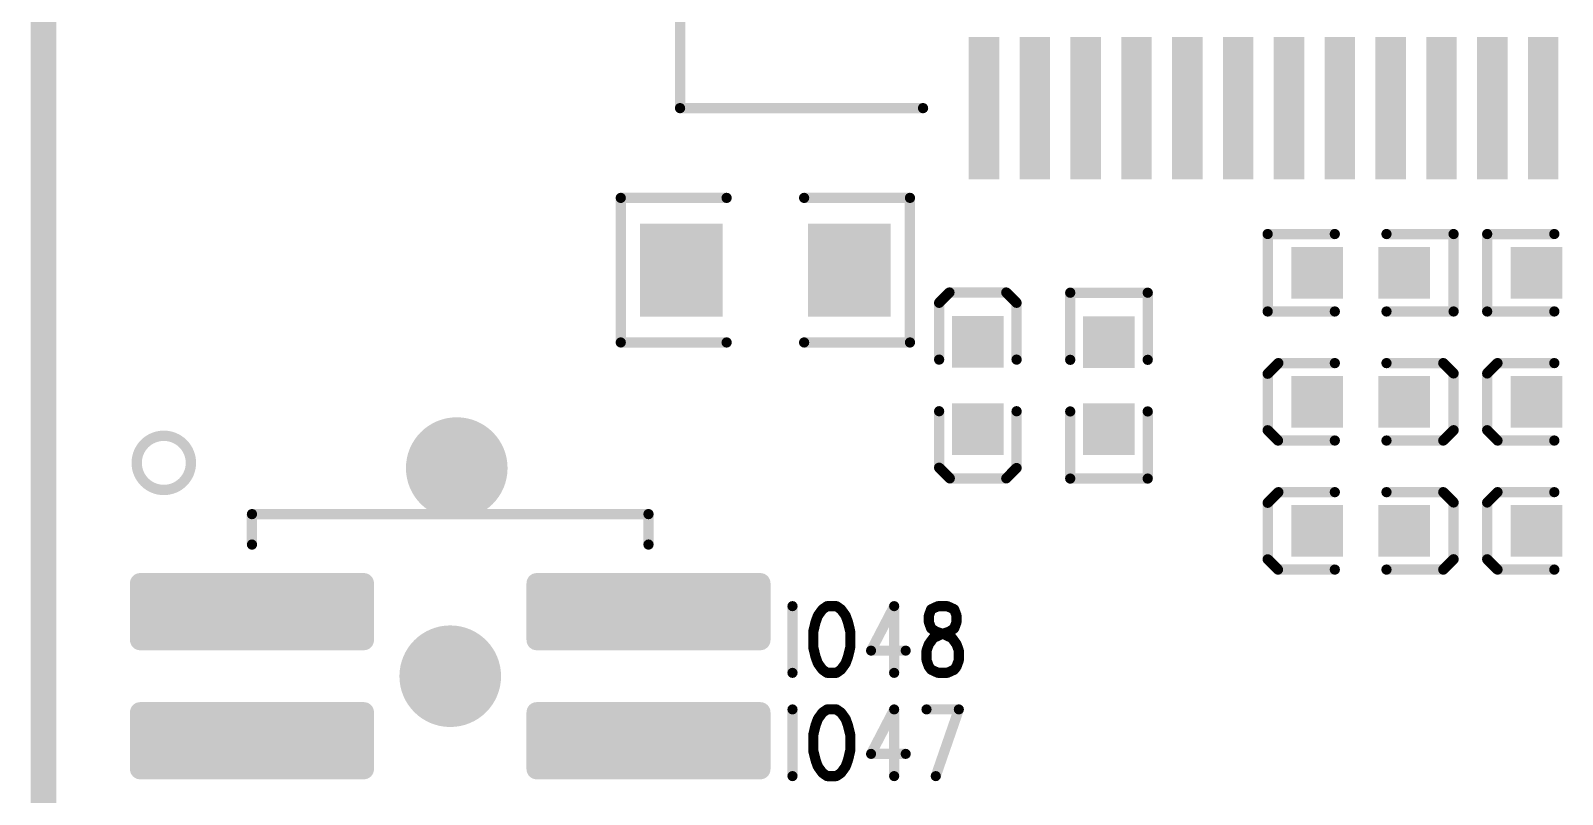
# Model space of a CAD drawing. Header units: millimetres. Extents: x 19.68 to 21.81, y 15.74 to 18.76.
# Drawn here: x 19.68 to 20.273, y 16.671 to 16.967 of the extents above; entities that cross this region are included whole.
import ezdxf

# ---------------------------------------------------------------- set-up
doc = ezdxf.new("R2010")
doc.units = ezdxf.units.MM
doc.header["$MEASUREMENT"] = 0
doc.layers.get('0').update_dxf_attribs({"linetype": 'CONTINUOUS', "lineweight": 0})
doc.layers.add('01_TOP_PHO', color=90, linetype='CONTINUOUS', lineweight=0)

# ---------------------------------------------------------------- blocks, each defined once
blk = doc.blocks.new('SQUARE_4')
blk.add_solid([(0.01, 0.01), (0.01, -0.01), (-0.01, 0.01), (-0.01, -0.01)])
blk = doc.blocks.new('RECTANGLE_6')
blk.add_solid([(0.016, 0.018), (0.016, -0.018), (-0.016, 0.018), (-0.016, -0.018)])
blk = doc.blocks.new('ROUND_7')
h = blk.add_hatch(color=256)
edge = h.paths.add_edge_path(flags=0)
edge.add_arc((0, 0), 0.01968, 0, 360)
blk = doc.blocks.new('RECTANGLE_24')
blk.add_solid([(0.0059, 0.02756), (0.0059, -0.02756), (-0.00591, 0.02756), (-0.00591, -0.02756)])
blk = doc.blocks.new('ROUND_8')
h = blk.add_hatch(color=256)
edge = h.paths.add_edge_path(flags=0)
edge.add_arc((0, 0), 0.00393, 0, 360)
blk = doc.blocks.new('ROUND_10')
h = blk.add_hatch(color=256)
edge = h.paths.add_edge_path(flags=0)
edge.add_arc((0, 0), 0.00197, 0, 360)
blk = doc.blocks.new('ROUND_11')
h = blk.add_hatch(color=256)
edge = h.paths.add_edge_path(flags=0)
edge.add_arc((0, 0), 0.002, 0, 360)

msp = doc.modelspace()

# ---------------------------------------------------------------- linework, layer by layer
at = {"layer": '01_TOP_PHO', "lineweight": 211}
for points, const_width in [([(19.68504, 15.79803), (19.68504, 18.75003)], 0.01), ([(19.68504, 18.1063), (19.68504, 15.75197)], 0.004), ([(19.9315, 16.93681), (19.9315, 17.11398)], 0.004), ([(20.02559, 16.93681), (19.9315, 16.93681)], 0.004), ([(19.90854, 16.84603), (19.90854, 16.90203)], 0.004), ([(19.90854, 16.90203), (19.94954, 16.90203)], 0.004), ([(20.02054, 16.90203), (19.97954, 16.90203)], 0.004), ([(20.02054, 16.84603), (20.02054, 16.90203)], 0.004), ([(20.18504, 16.88803), (20.15904, 16.88803)], 0.004), ([(20.15904, 16.88803), (20.15904, 16.85803)], 0.004), ([(20.20504, 16.88803), (20.23104, 16.88803)], 0.004), ([(20.23104, 16.88803), (20.23104, 16.85803)], 0.004), ([(20.24404, 16.85803), (20.24404, 16.88803)], 0.004), ([(20.24404, 16.88803), (20.27004, 16.88803)], 0.004), ([(20.03582, 16.86538), (20.03182, 16.86138)], 0.004), ([(20.03182, 16.86138), (20.03182, 16.83938)], 0.004), ([(20.05782, 16.86538), (20.03582, 16.86538)], 0.004), ([(20.06182, 16.86138), (20.05782, 16.86538)], 0.004), ([(20.06182, 16.83938), (20.06182, 16.86138)], 0.004), ([(20.08259, 16.8393), (20.08259, 16.8653)], 0.004), ([(20.08259, 16.8653), (20.11259, 16.8653)], 0.004), ([(20.11259, 16.8653), (20.11259, 16.8393)], 0.004), ([(20.15904, 16.85803), (20.18504, 16.85803)], 0.004), ([(20.23104, 16.85803), (20.20504, 16.85803)], 0.004), ([(20.27004, 16.85803), (20.24404, 16.85803)], 0.004), ([(19.94954, 16.84603), (19.90854, 16.84603)], 0.004), ([(19.97954, 16.84603), (20.02054, 16.84603)], 0.004), ([(20.15904, 16.8339), (20.16317, 16.83803)], 0.004), ([(20.16317, 16.83803), (20.18504, 16.83803)], 0.004), ([(20.22704, 16.83803), (20.20504, 16.83803)], 0.004), ([(20.23104, 16.83403), (20.22704, 16.83803)], 0.004), ([(20.24804, 16.83803), (20.24404, 16.83403)], 0.004), ([(20.27004, 16.83803), (20.24804, 16.83803)], 0.004), ([(20.15904, 16.81202), (20.15904, 16.8339)], 0.004), ([(20.23104, 16.81203), (20.23104, 16.83403)], 0.004), ([(20.24404, 16.83403), (20.24404, 16.81203)], 0.004), ([(20.03182, 16.79751), (20.03182, 16.81938)], 0.004), ([(20.06182, 16.81938), (20.06182, 16.79738)], 0.004), ([(20.08259, 16.8193), (20.08259, 16.7933)], 0.004), ([(20.11259, 16.7933), (20.11259, 16.8193)], 0.004), ([(20.16304, 16.80803), (20.15904, 16.81202)], 0.004), ([(20.18504, 16.80803), (20.16304, 16.80803)], 0.004), ([(20.20504, 16.80803), (20.22704, 16.80803)], 0.004), ([(20.22704, 16.80803), (20.23104, 16.81203)], 0.004), ([(20.24404, 16.81203), (20.24804, 16.80803)], 0.004), ([(20.24804, 16.80803), (20.27004, 16.80803)], 0.004), ([(20.03595, 16.79338), (20.03182, 16.79751)], 0.004), ([(20.06182, 16.79738), (20.05783, 16.79338)], 0.004), ([(20.05783, 16.79338), (20.03595, 16.79338)], 0.004), ([(20.08259, 16.7933), (20.11259, 16.7933)], 0.004), ([(20.15904, 16.7839), (20.16317, 16.78803)], 0.004), ([(20.15904, 16.76202), (20.15904, 16.7839)], 0.004), ([(20.16317, 16.78803), (20.18504, 16.78803)], 0.004), ([(20.22704, 16.78803), (20.20504, 16.78803)], 0.004), ([(20.23104, 16.78403), (20.22704, 16.78803)], 0.004), ([(20.23104, 16.76203), (20.23104, 16.78403)], 0.004), ([(20.24804, 16.78803), (20.24404, 16.78403)], 0.004), ([(20.24404, 16.78403), (20.24404, 16.76203)], 0.004), ([(20.27004, 16.78803), (20.24804, 16.78803)], 0.004), ([(19.91929, 16.77953), (19.76575, 16.77953)], 0.004), ([(19.76575, 16.77953), (19.76575, 16.76772)], 0.004), ([(19.91929, 16.76772), (19.91929, 16.77953)], 0.004), ([(20.16304, 16.75803), (20.15904, 16.76202)], 0.004), ([(20.22704, 16.75803), (20.23104, 16.76203)], 0.004), ([(20.24404, 16.76203), (20.24804, 16.75803)], 0.004), ([(19.72244, 16.73071), (19.72244, 16.75276)], 0.00787), ([(19.72244, 16.75276), (19.80906, 16.75276)], 0.00787), ([(19.72441, 16.73071), (19.72441, 16.75276)], 0.00787), ([(19.73228, 16.73071), (19.73228, 16.75276)], 0.00787), ([(19.74016, 16.73071), (19.74016, 16.75276)], 0.00787), ([(19.74803, 16.73071), (19.74803, 16.75276)], 0.00787), ([(19.75591, 16.73071), (19.75591, 16.75276)], 0.00787), ([(19.76378, 16.73071), (19.76378, 16.75276)], 0.00787), ([(19.77165, 16.73071), (19.77165, 16.75276)], 0.00787), ([(19.77953, 16.73071), (19.77953, 16.75276)], 0.00787), ([(19.7874, 16.73071), (19.7874, 16.75276)], 0.00787), ([(19.79528, 16.73071), (19.79528, 16.75276)], 0.00787), ([(19.80315, 16.73071), (19.80315, 16.75276)], 0.00787), ([(19.80906, 16.75276), (19.80906, 16.73071)], 0.00787), ([(19.87598, 16.73071), (19.87598, 16.75276)], 0.00787), ([(19.87598, 16.75276), (19.9626, 16.75276)], 0.00787), ([(19.88189, 16.73071), (19.88189, 16.75276)], 0.00787), ([(19.88976, 16.73071), (19.88976, 16.75276)], 0.00787), ([(19.89764, 16.73071), (19.89764, 16.75276)], 0.00787), ([(19.90551, 16.73071), (19.90551, 16.75276)], 0.00787), ([(19.91339, 16.73071), (19.91339, 16.75276)], 0.00787), ([(19.92126, 16.73071), (19.92126, 16.75276)], 0.00787), ([(19.92913, 16.73071), (19.92913, 16.75276)], 0.00787), ([(19.93701, 16.73071), (19.93701, 16.75276)], 0.00787), ([(19.94488, 16.73071), (19.94488, 16.75276)], 0.00787), ([(19.95276, 16.73071), (19.95276, 16.75276)], 0.00787), ([(19.96063, 16.73071), (19.96063, 16.75276)], 0.00787), ([(19.9626, 16.75276), (19.9626, 16.73071)], 0.00787), ([(20.18504, 16.75803), (20.16304, 16.75803)], 0.004), ([(20.20504, 16.75803), (20.22704, 16.75803)], 0.004), ([(20.24804, 16.75803), (20.27004, 16.75803)], 0.004), ([(19.72244, 16.74803), (19.80906, 16.74803)], 0.00787), ([(19.87598, 16.74803), (19.9626, 16.74803)], 0.00787), ([(19.72244, 16.74016), (19.80906, 16.74016)], 0.00787), ([(19.87598, 16.74016), (19.9626, 16.74016)], 0.00787), ([(19.97504, 16.74387), (19.97504, 16.71803)], 0.00394), ([(19.98667, 16.74264), (19.98488, 16.74018)], 0.00394), ([(19.98846, 16.74387), (19.98667, 16.74264)], 0.00394), ([(19.99204, 16.74387), (19.98846, 16.74387)], 0.00394), ([(19.99383, 16.74264), (19.99204, 16.74387)], 0.00394), ([(19.99562, 16.74018), (19.99383, 16.74264)], 0.00394), ([(20.01441, 16.74387), (20.00546, 16.72664)], 0.00394), ([(20.01441, 16.74387), (20.01441, 16.71803)], 0.00394), ([(20.02873, 16.74264), (20.02783, 16.74018)], 0.00394), ([(20.03141, 16.74387), (20.02873, 16.74264)], 0.00394), ([(20.03499, 16.74387), (20.03141, 16.74387)], 0.00394), ([(20.03767, 16.74264), (20.03499, 16.74387)], 0.00394), ([(20.03857, 16.74018), (20.03767, 16.74264)], 0.00394), ([(19.98399, 16.73772), (19.98309, 16.73403)], 0.00394), ([(19.98488, 16.74018), (19.98399, 16.73772)], 0.00394), ([(19.99651, 16.73772), (19.99562, 16.74018)], 0.00394), ([(19.99741, 16.73403), (19.99651, 16.73772)], 0.00394), ([(20.02783, 16.74018), (20.02783, 16.73772)], 0.00394), ([(20.02783, 16.73772), (20.02873, 16.73526)], 0.00394), ([(20.03767, 16.73526), (20.03857, 16.73772)], 0.00394), ([(20.03857, 16.73772), (20.03857, 16.74018)], 0.00394), ([(19.72244, 16.73228), (19.80906, 16.73228)], 0.00787), ([(19.80906, 16.73071), (19.72244, 16.73071)], 0.00787), ([(19.87598, 16.73228), (19.9626, 16.73228)], 0.00787), ([(19.9626, 16.73071), (19.87598, 16.73071)], 0.00787), ([(19.98309, 16.73403), (19.98309, 16.72787)], 0.00394), ([(19.99741, 16.72787), (19.99741, 16.73403)], 0.00394), ([(20.02783, 16.7291), (20.02962, 16.73156)], 0.00394), ([(20.02873, 16.73526), (20.03052, 16.73403)], 0.00394), ([(20.02962, 16.73156), (20.0323, 16.7328)], 0.00394), ([(20.03052, 16.73403), (20.03409, 16.7328)], 0.00394), ([(20.0323, 16.7328), (20.03588, 16.73403)], 0.00394), ([(20.03409, 16.7328), (20.03678, 16.73156)], 0.00394), ([(20.03588, 16.73403), (20.03767, 16.73526)], 0.00394), ([(20.03678, 16.73156), (20.03857, 16.7291)], 0.00394), ([(19.98309, 16.72787), (19.98399, 16.72418)], 0.00394), ([(19.98399, 16.72418), (19.98488, 16.72172)], 0.00394), ([(19.99562, 16.72172), (19.99651, 16.72418)], 0.00394), ([(19.99651, 16.72418), (19.99741, 16.72787)], 0.00394), ([(20.00546, 16.72664), (20.01888, 16.72664)], 0.00394), ([(20.02694, 16.72664), (20.02783, 16.7291)], 0.00394), ([(20.02694, 16.72295), (20.02694, 16.72664)], 0.00394), ([(20.03857, 16.7291), (20.03946, 16.72664)], 0.00394), ([(20.03946, 16.72664), (20.03946, 16.72295)], 0.00394), ([(19.98488, 16.72172), (19.98667, 16.71926)], 0.00394), ([(19.98667, 16.71926), (19.98846, 16.71803)], 0.00394), ([(19.98846, 16.71803), (19.99204, 16.71803)], 0.00394), ([(19.99204, 16.71803), (19.99383, 16.71926)], 0.00394), ([(19.99383, 16.71926), (19.99562, 16.72172)], 0.00394), ([(20.02783, 16.72049), (20.02694, 16.72295)], 0.00394), ([(20.02873, 16.71926), (20.02783, 16.72049)], 0.00394), ([(20.03141, 16.71803), (20.02873, 16.71926)], 0.00394), ([(20.03499, 16.71803), (20.03141, 16.71803)], 0.00394), ([(20.03767, 16.71926), (20.03499, 16.71803)], 0.00394), ([(20.03857, 16.72049), (20.03767, 16.71926)], 0.00394), ([(20.03946, 16.72295), (20.03857, 16.72049)], 0.00394), ([(19.72244, 16.68071), (19.72244, 16.70276)], 0.00787), ([(19.72244, 16.70276), (19.80906, 16.70276)], 0.00787), ([(19.72244, 16.70079), (19.80906, 16.70079)], 0.00787), ([(19.72441, 16.68071), (19.72441, 16.70276)], 0.00787), ([(19.73228, 16.68071), (19.73228, 16.70276)], 0.00787), ([(19.74016, 16.68071), (19.74016, 16.70276)], 0.00787), ([(19.74803, 16.68071), (19.74803, 16.70276)], 0.00787), ([(19.75591, 16.68071), (19.75591, 16.70276)], 0.00787), ([(19.76378, 16.68071), (19.76378, 16.70276)], 0.00787), ([(19.77165, 16.68071), (19.77165, 16.70276)], 0.00787), ([(19.77953, 16.68071), (19.77953, 16.70276)], 0.00787), ([(19.7874, 16.68071), (19.7874, 16.70276)], 0.00787), ([(19.79528, 16.68071), (19.79528, 16.70276)], 0.00787), ([(19.80315, 16.68071), (19.80315, 16.70276)], 0.00787), ([(19.80906, 16.70276), (19.80906, 16.68071)], 0.00787), ([(19.87598, 16.68071), (19.87598, 16.70276)], 0.00787), ([(19.87598, 16.70276), (19.9626, 16.70276)], 0.00787), ([(19.87598, 16.70079), (19.9626, 16.70079)], 0.00787), ([(19.88189, 16.68071), (19.88189, 16.70276)], 0.00787), ([(19.88976, 16.68071), (19.88976, 16.70276)], 0.00787), ([(19.89764, 16.68071), (19.89764, 16.70276)], 0.00787), ([(19.90551, 16.68071), (19.90551, 16.70276)], 0.00787), ([(19.91339, 16.68071), (19.91339, 16.70276)], 0.00787), ([(19.92126, 16.68071), (19.92126, 16.70276)], 0.00787), ([(19.92913, 16.68071), (19.92913, 16.70276)], 0.00787), ([(19.93701, 16.68071), (19.93701, 16.70276)], 0.00787), ([(19.94488, 16.68071), (19.94488, 16.70276)], 0.00787), ([(19.95276, 16.68071), (19.95276, 16.70276)], 0.00787), ([(19.96063, 16.68071), (19.96063, 16.70276)], 0.00787), ([(19.9626, 16.70276), (19.9626, 16.68071)], 0.00787), ([(19.97504, 16.70387), (19.97504, 16.67803)], 0.00394), ([(19.98488, 16.70018), (19.98399, 16.69772)], 0.00394), ([(19.98667, 16.70264), (19.98488, 16.70018)], 0.00394), ([(19.98846, 16.70387), (19.98667, 16.70264)], 0.00394), ([(19.99204, 16.70387), (19.98846, 16.70387)], 0.00394), ([(19.99383, 16.70264), (19.99204, 16.70387)], 0.00394), ([(19.99562, 16.70018), (19.99383, 16.70264)], 0.00394), ([(19.99651, 16.69772), (19.99562, 16.70018)], 0.00394), ([(20.01441, 16.70387), (20.00546, 16.68664)], 0.00394), ([(20.01441, 16.70387), (20.01441, 16.67803)], 0.00394), ([(20.02694, 16.70387), (20.03946, 16.70387)], 0.00394), ([(20.03946, 16.70387), (20.03052, 16.67803)], 0.00394), ([(19.72244, 16.69291), (19.80906, 16.69291)], 0.00787), ([(19.87598, 16.69291), (19.9626, 16.69291)], 0.00787), ([(19.98399, 16.69772), (19.98309, 16.69403)], 0.00394), ([(19.99741, 16.69403), (19.99651, 16.69772)], 0.00394), ([(19.98309, 16.69403), (19.98309, 16.68787)], 0.00394), ([(19.99741, 16.68787), (19.99741, 16.69403)], 0.00394), ([(19.72244, 16.68504), (19.80906, 16.68504)], 0.00787), ([(19.80906, 16.68071), (19.72244, 16.68071)], 0.00787), ([(19.87598, 16.68504), (19.9626, 16.68504)], 0.00787), ([(19.9626, 16.68071), (19.87598, 16.68071)], 0.00787), ([(19.98309, 16.68787), (19.98399, 16.68418)], 0.00394), ([(19.98399, 16.68418), (19.98488, 16.68172)], 0.00394), ([(19.99562, 16.68172), (19.99651, 16.68418)], 0.00394), ([(19.99651, 16.68418), (19.99741, 16.68787)], 0.00394), ([(20.00546, 16.68664), (20.01888, 16.68664)], 0.00394), ([(19.98488, 16.68172), (19.98667, 16.67926)], 0.00394), ([(19.98667, 16.67926), (19.98846, 16.67803)], 0.00394), ([(19.98846, 16.67803), (19.99204, 16.67803)], 0.00394), ([(19.99204, 16.67803), (19.99383, 16.67926)], 0.00394), ([(19.99383, 16.67926), (19.99562, 16.68172)], 0.00394)]:
    msp.add_lwpolyline(points, dxfattribs=dict(at, const_width=const_width))
at = {"layer": '01_TOP_PHO', "lineweight": 211, "const_width": 0.004}
msp.add_lwpolyline([(19.72111, 16.79938), (19.72111, 16.79938, 1), (19.74211, 16.79938, 1), (19.72111, 16.79938)], format="xyb", dxfattribs=at)

# ---------------------------------------------------------------- block references
at = {"layer": '01_TOP_PHO'}
for name, p in [('RECTANGLE_24', (20.04921, 16.93681)), ('RECTANGLE_24', (20.0689, 16.93681)), ('RECTANGLE_24', (20.08858, 16.93681)), ('RECTANGLE_24', (20.10827, 16.93681)), ('RECTANGLE_24', (20.12795, 16.93681)), ('RECTANGLE_24', (20.14764, 16.93681)), ('RECTANGLE_24', (20.16732, 16.93681)), ('RECTANGLE_24', (20.18701, 16.93681)), ('RECTANGLE_24', (20.20669, 16.93681)), ('RECTANGLE_24', (20.22638, 16.93681)), ('RECTANGLE_24', (20.24606, 16.93681)), ('RECTANGLE_24', (20.26575, 16.93681)), ('ROUND_11', (19.9315, 16.93681)), ('ROUND_11', (20.02559, 16.93681)), ('ROUND_11', (19.90854, 16.90203)), ('ROUND_11', (19.94954, 16.90203)), ('ROUND_11', (19.97954, 16.90203)), ('ROUND_11', (20.02054, 16.90203)), ('RECTANGLE_6', (19.93204, 16.87403)), ('RECTANGLE_6', (19.99704, 16.87403)), ('ROUND_11', (20.15904, 16.88803)), ('ROUND_11', (20.18504, 16.88803)), ('ROUND_11', (20.20504, 16.88803)), ('ROUND_11', (20.23104, 16.88803)), ('ROUND_11', (20.24404, 16.88803)), ('ROUND_11', (20.27004, 16.88803)), ('SQUARE_4', (20.17815, 16.87303)), ('SQUARE_4', (20.21193, 16.87303)), ('SQUARE_4', (20.26315, 16.87303)), ('ROUND_11', (20.03182, 16.86138)), ('ROUND_11', (20.03582, 16.86538)), ('ROUND_11', (20.05782, 16.86538)), ('ROUND_11', (20.06182, 16.86138)), ('ROUND_11', (20.08259, 16.8653)), ('ROUND_11', (20.11259, 16.8653)), ('SQUARE_4', (20.04682, 16.84627)), ('SQUARE_4', (20.09759, 16.84619)), ('ROUND_11', (20.15904, 16.85803)), ('ROUND_11', (20.18504, 16.85803)), ('ROUND_11', (20.20504, 16.85803)), ('ROUND_11', (20.23104, 16.85803)), ('ROUND_11', (20.24404, 16.85803)), ('ROUND_11', (20.27004, 16.85803)), ('ROUND_11', (19.90854, 16.84603)), ('ROUND_11', (19.94954, 16.84603)), ('ROUND_11', (19.97954, 16.84603)), ('ROUND_11', (20.02054, 16.84603)), ('ROUND_11', (20.03182, 16.83938)), ('ROUND_11', (20.06182, 16.83938)), ('ROUND_11', (20.08259, 16.8393)), ('ROUND_11', (20.11259, 16.8393)), ('ROUND_11', (20.16317, 16.83803)), ('ROUND_11', (20.18504, 16.83803)), ('ROUND_11', (20.20504, 16.83803)), ('ROUND_11', (20.22704, 16.83803)), ('ROUND_11', (20.24804, 16.83803)), ('ROUND_11', (20.27004, 16.83803)), ('ROUND_11', (20.15904, 16.8339)), ('SQUARE_4', (20.17815, 16.82303)), ('SQUARE_4', (20.21193, 16.82303)), ('ROUND_11', (20.23104, 16.83403)), ('ROUND_11', (20.24404, 16.83403)), ('SQUARE_4', (20.26315, 16.82303)), ('ROUND_11', (20.03182, 16.81938)), ('SQUARE_4', (20.04682, 16.81249)), ('ROUND_11', (20.06182, 16.81938)), ('ROUND_11', (20.08259, 16.8193)), ('SQUARE_4', (20.09759, 16.81241)), ('ROUND_11', (20.11259, 16.8193)), ('ROUND_7', (19.84504, 16.79736)), ('ROUND_11', (20.15904, 16.81202)), ('ROUND_11', (20.16304, 16.80803)), ('ROUND_11', (20.18504, 16.80803)), ('ROUND_11', (20.20504, 16.80803)), ('ROUND_11', (20.22704, 16.80803)), ('ROUND_11', (20.23104, 16.81203)), ('ROUND_11', (20.24404, 16.81203)), ('ROUND_11', (20.24804, 16.80803)), ('ROUND_11', (20.27004, 16.80803)), ('ROUND_11', (20.03182, 16.79751)), ('ROUND_11', (20.06182, 16.79738)), ('ROUND_11', (20.03595, 16.79338)), ('ROUND_11', (20.05783, 16.79338)), ('ROUND_11', (20.08259, 16.7933)), ('ROUND_11', (20.11259, 16.7933)), ('ROUND_11', (20.15904, 16.7839)), ('ROUND_11', (20.16317, 16.78803)), ('ROUND_11', (20.18504, 16.78803)), ('ROUND_11', (20.20504, 16.78803)), ('ROUND_11', (20.22704, 16.78803)), ('ROUND_11', (20.23104, 16.78403)), ('ROUND_11', (20.24404, 16.78403)), ('ROUND_11', (20.24804, 16.78803)), ('ROUND_11', (20.27004, 16.78803)), ('ROUND_11', (19.76575, 16.77953)), ('ROUND_11', (19.91929, 16.77953)), ('SQUARE_4', (20.17815, 16.77303)), ('SQUARE_4', (20.21193, 16.77303)), ('SQUARE_4', (20.26315, 16.77303)), ('ROUND_11', (19.76575, 16.76772)), ('ROUND_11', (19.91929, 16.76772)), ('ROUND_11', (20.15904, 16.76202)), ('ROUND_11', (20.23104, 16.76203)), ('ROUND_11', (20.24404, 16.76203)), ('ROUND_8', (19.72244, 16.75276)), ('ROUND_8', (19.72441, 16.75276)), ('ROUND_8', (19.73228, 16.75276)), ('ROUND_8', (19.74016, 16.75276)), ('ROUND_8', (19.74803, 16.75276)), ('ROUND_8', (19.75591, 16.75276)), ('ROUND_8', (19.76378, 16.75276)), ('ROUND_8', (19.77165, 16.75276)), ('ROUND_8', (19.77953, 16.75276)), ('ROUND_8', (19.7874, 16.75276)), ('ROUND_8', (19.79528, 16.75276)), ('ROUND_8', (19.80315, 16.75276)), ('ROUND_8', (19.80906, 16.75276)), ('ROUND_8', (19.87598, 16.75276)), ('ROUND_8', (19.88189, 16.75276)), ('ROUND_8', (19.88976, 16.75276)), ('ROUND_8', (19.89764, 16.75276)), ('ROUND_8', (19.90551, 16.75276)), ('ROUND_8', (19.91339, 16.75276)), ('ROUND_8', (19.92126, 16.75276)), ('ROUND_8', (19.92913, 16.75276)), ('ROUND_8', (19.93701, 16.75276)), ('ROUND_8', (19.94488, 16.75276)), ('ROUND_8', (19.95276, 16.75276)), ('ROUND_8', (19.96063, 16.75276)), ('ROUND_8', (19.9626, 16.75276)), ('ROUND_11', (20.16304, 16.75803)), ('ROUND_11', (20.18504, 16.75803)), ('ROUND_11', (20.20504, 16.75803)), ('ROUND_11', (20.22704, 16.75803)), ('ROUND_11', (20.24804, 16.75803)), ('ROUND_11', (20.27004, 16.75803)), ('ROUND_8', (19.72244, 16.74803)), ('ROUND_8', (19.80906, 16.74803)), ('ROUND_8', (19.87598, 16.74803)), ('ROUND_8', (19.9626, 16.74803)), ('ROUND_8', (19.72244, 16.74016)), ('ROUND_8', (19.80906, 16.74016)), ('ROUND_8', (19.87598, 16.74016)), ('ROUND_8', (19.9626, 16.74016)), ('ROUND_10', (19.97504, 16.74387)), ('ROUND_10', (19.98667, 16.74264)), ('ROUND_10', (19.98846, 16.74387)), ('ROUND_10', (19.98846, 16.74387)), ('ROUND_10', (19.99204, 16.74387)), ('ROUND_10', (19.99383, 16.74264)), ('ROUND_10', (20.01441, 16.74387)), ('ROUND_10', (20.01441, 16.74387)), ('ROUND_10', (20.02873, 16.74264)), ('ROUND_10', (20.03141, 16.74387)), ('ROUND_10', (20.03141, 16.74387)), ('ROUND_10', (20.03499, 16.74387)), ('ROUND_10', (20.03767, 16.74264)), ('ROUND_10', (19.98399, 16.73772)), ('ROUND_10', (19.98488, 16.74018)), ('ROUND_10', (19.99562, 16.74018)), ('ROUND_10', (19.99651, 16.73772)), ('ROUND_10', (20.02783, 16.74018)), ('ROUND_10', (20.02783, 16.73772)), ('ROUND_10', (20.03857, 16.74018)), ('ROUND_10', (20.03857, 16.73772)), ('ROUND_8', (19.72244, 16.73228)), ('ROUND_8', (19.72244, 16.73071)), ('ROUND_8', (19.72244, 16.73071)), ('ROUND_8', (19.72441, 16.73071)), ('ROUND_8', (19.73228, 16.73071)), ('ROUND_8', (19.74016, 16.73071)), ('ROUND_8', (19.74803, 16.73071)), ('ROUND_8', (19.75591, 16.73071)), ('ROUND_8', (19.76378, 16.73071)), ('ROUND_8', (19.77165, 16.73071)), ('ROUND_8', (19.77953, 16.73071)), ('ROUND_8', (19.7874, 16.73071)), ('ROUND_8', (19.79528, 16.73071)), ('ROUND_8', (19.80315, 16.73071)), ('ROUND_8', (19.80906, 16.73228)), ('ROUND_8', (19.80906, 16.73071)), ('ROUND_7', (19.84252, 16.71673)), ('ROUND_8', (19.87598, 16.73228)), ('ROUND_8', (19.87598, 16.73071)), ('ROUND_8', (19.87598, 16.73071)), ('ROUND_8', (19.88189, 16.73071)), ('ROUND_8', (19.88976, 16.73071)), ('ROUND_8', (19.89764, 16.73071)), ('ROUND_8', (19.90551, 16.73071)), ('ROUND_8', (19.91339, 16.73071)), ('ROUND_8', (19.92126, 16.73071)), ('ROUND_8', (19.92913, 16.73071)), ('ROUND_8', (19.93701, 16.73071)), ('ROUND_8', (19.94488, 16.73071)), ('ROUND_8', (19.95276, 16.73071)), ('ROUND_8', (19.96063, 16.73071)), ('ROUND_8', (19.9626, 16.73228)), ('ROUND_8', (19.9626, 16.73071)), ('ROUND_10', (19.98309, 16.73403)), ('ROUND_10', (19.99741, 16.73403)), ('ROUND_10', (20.02873, 16.73526)), ('ROUND_10', (20.02962, 16.73156)), ('ROUND_10', (20.03052, 16.73403)), ('ROUND_10', (20.0323, 16.7328)), ('ROUND_10', (20.03409, 16.7328)), ('ROUND_10', (20.03588, 16.73403)), ('ROUND_10', (20.03678, 16.73156)), ('ROUND_10', (20.03767, 16.73526)), ('ROUND_10', (19.98309, 16.72787)), ('ROUND_10', (19.98399, 16.72418)), ('ROUND_10', (19.99651, 16.72418)), ('ROUND_10', (19.99741, 16.72787)), ('ROUND_10', (20.00546, 16.72664)), ('ROUND_10', (20.01888, 16.72664)), ('ROUND_10', (20.02694, 16.72664)), ('ROUND_10', (20.02783, 16.7291)), ('ROUND_10', (20.03857, 16.7291)), ('ROUND_10', (20.03946, 16.72664)), ('ROUND_10', (19.97504, 16.71803)), ('ROUND_10', (19.98488, 16.72172)), ('ROUND_10', (19.98667, 16.71926)), ('ROUND_10', (19.98846, 16.71803)), ('ROUND_10', (19.99204, 16.71803)), ('ROUND_10', (19.99383, 16.71926)), ('ROUND_10', (19.99562, 16.72172)), ('ROUND_10', (20.01441, 16.71803)), ('ROUND_10', (20.02694, 16.72295)), ('ROUND_10', (20.02783, 16.72049)), ('ROUND_10', (20.02873, 16.71926)), ('ROUND_10', (20.03141, 16.71803)), ('ROUND_10', (20.03499, 16.71803)), ('ROUND_10', (20.03767, 16.71926)), ('ROUND_10', (20.03857, 16.72049)), ('ROUND_10', (20.03946, 16.72295)), ('ROUND_8', (19.72244, 16.70276)), ('ROUND_8', (19.72244, 16.70079)), ('ROUND_8', (19.72441, 16.70276)), ('ROUND_8', (19.73228, 16.70276)), ('ROUND_8', (19.74016, 16.70276)), ('ROUND_8', (19.74803, 16.70276)), ('ROUND_8', (19.75591, 16.70276)), ('ROUND_8', (19.76378, 16.70276)), ('ROUND_8', (19.77165, 16.70276)), ('ROUND_8', (19.77953, 16.70276)), ('ROUND_8', (19.7874, 16.70276)), ('ROUND_8', (19.79528, 16.70276)), ('ROUND_8', (19.80315, 16.70276)), ('ROUND_8', (19.80906, 16.70276)), ('ROUND_8', (19.80906, 16.70079)), ('ROUND_8', (19.87598, 16.70276)), ('ROUND_8', (19.87598, 16.70079)), ('ROUND_8', (19.88189, 16.70276)), ('ROUND_8', (19.88976, 16.70276)), ('ROUND_8', (19.89764, 16.70276)), ('ROUND_8', (19.90551, 16.70276)), ('ROUND_8', (19.91339, 16.70276)), ('ROUND_8', (19.92126, 16.70276)), ('ROUND_8', (19.92913, 16.70276)), ('ROUND_8', (19.93701, 16.70276)), ('ROUND_8', (19.94488, 16.70276)), ('ROUND_8', (19.95276, 16.70276)), ('ROUND_8', (19.96063, 16.70276)), ('ROUND_8', (19.9626, 16.70276)), ('ROUND_8', (19.9626, 16.70079)), ('ROUND_10', (19.97504, 16.70387)), ('ROUND_10', (19.98488, 16.70018)), ('ROUND_10', (19.98667, 16.70264)), ('ROUND_10', (19.98846, 16.70387)), ('ROUND_10', (19.98846, 16.70387)), ('ROUND_10', (19.99204, 16.70387)), ('ROUND_10', (19.99383, 16.70264)), ('ROUND_10', (19.99562, 16.70018)), ('ROUND_10', (20.01441, 16.70387)), ('ROUND_10', (20.01441, 16.70387)), ('ROUND_10', (20.02694, 16.70387)), ('ROUND_10', (20.03946, 16.70387)), ('ROUND_10', (20.03946, 16.70387)), ('ROUND_8', (19.72244, 16.69291)), ('ROUND_8', (19.80906, 16.69291)), ('ROUND_8', (19.87598, 16.69291)), ('ROUND_8', (19.9626, 16.69291)), ('ROUND_10', (19.98399, 16.69772)), ('ROUND_10', (19.99651, 16.69772)), ('ROUND_10', (19.98309, 16.69403)), ('ROUND_10', (19.99741, 16.69403)), ('ROUND_8', (19.72244, 16.68504)), ('ROUND_8', (19.72244, 16.68071)), ('ROUND_8', (19.72244, 16.68071)), ('ROUND_8', (19.72441, 16.68071)), ('ROUND_8', (19.73228, 16.68071)), ('ROUND_8', (19.74016, 16.68071)), ('ROUND_8', (19.74803, 16.68071)), ('ROUND_8', (19.75591, 16.68071)), ('ROUND_8', (19.76378, 16.68071)), ('ROUND_8', (19.77165, 16.68071)), ('ROUND_8', (19.77953, 16.68071)), ('ROUND_8', (19.7874, 16.68071)), ('ROUND_8', (19.79528, 16.68071)), ('ROUND_8', (19.80315, 16.68071)), ('ROUND_8', (19.80906, 16.68504)), ('ROUND_8', (19.80906, 16.68071)), ('ROUND_8', (19.87598, 16.68504)), ('ROUND_8', (19.87598, 16.68071)), ('ROUND_8', (19.87598, 16.68071)), ('ROUND_8', (19.88189, 16.68071)), ('ROUND_8', (19.88976, 16.68071)), ('ROUND_8', (19.89764, 16.68071)), ('ROUND_8', (19.90551, 16.68071)), ('ROUND_8', (19.91339, 16.68071)), ('ROUND_8', (19.92126, 16.68071)), ('ROUND_8', (19.92913, 16.68071)), ('ROUND_8', (19.93701, 16.68071)), ('ROUND_8', (19.94488, 16.68071)), ('ROUND_8', (19.95276, 16.68071)), ('ROUND_8', (19.96063, 16.68071)), ('ROUND_8', (19.9626, 16.68504)), ('ROUND_8', (19.9626, 16.68071)), ('ROUND_10', (19.98309, 16.68787)), ('ROUND_10', (19.98399, 16.68418)), ('ROUND_10', (19.99651, 16.68418)), ('ROUND_10', (19.99741, 16.68787)), ('ROUND_10', (20.00546, 16.68664)), ('ROUND_10', (20.01888, 16.68664)), ('ROUND_10', (19.97504, 16.67803)), ('ROUND_10', (19.98488, 16.68172)), ('ROUND_10', (19.98667, 16.67926)), ('ROUND_10', (19.98846, 16.67803)), ('ROUND_10', (19.99204, 16.67803)), ('ROUND_10', (19.99383, 16.67926)), ('ROUND_10', (19.99562, 16.68172)), ('ROUND_10', (20.01441, 16.67803)), ('ROUND_10', (20.03052, 16.67803))]:
    msp.add_blockref(name, p, dxfattribs=at)

doc.saveas('drawing.dxf')
